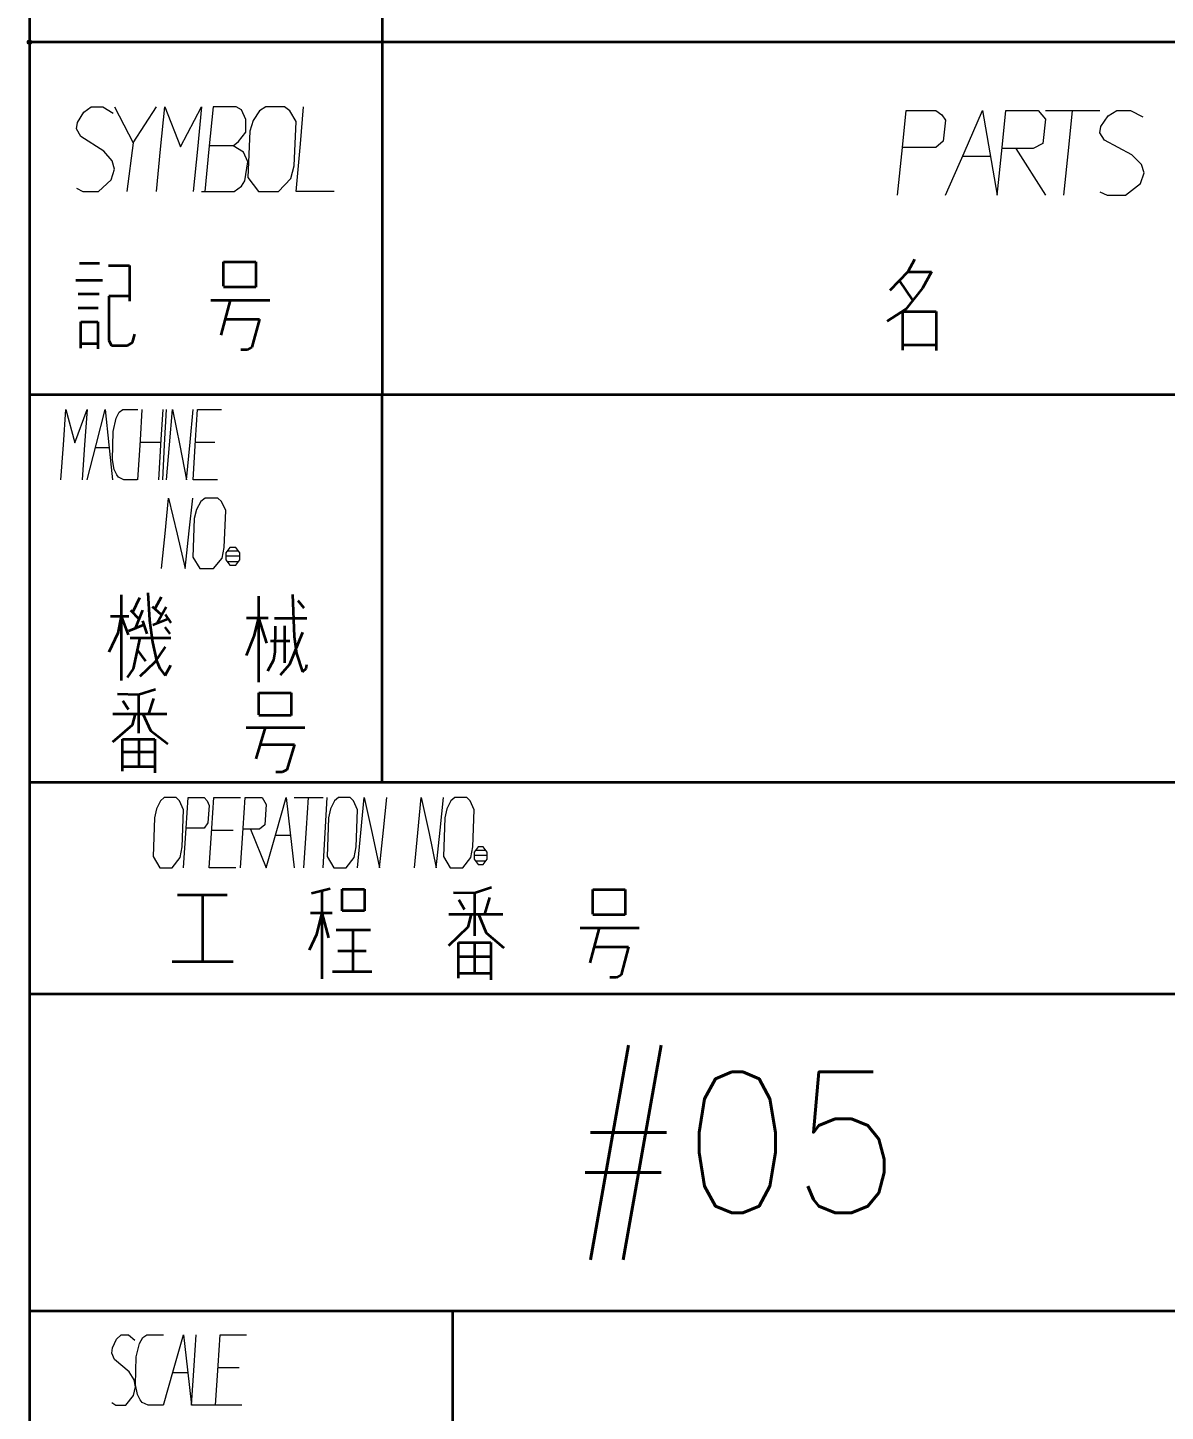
# Model space of a CAD drawing. Header units: millimetres. Extents: x 1333 to 104182, y -63985 to -5704.
# Drawn here: x 47401.72 to 47434, y -63849.42 to -63810.17 of the extents above; entities that cross this region are included whole.
import ezdxf
from ezdxf.enums import TextEntityAlignment as Align

# ---------------------------------------------------------------- set-up
doc = ezdxf.new("R2010")
doc.units = ezdxf.units.MM
doc.header["$LTSCALE"] = 0.5
doc.linetypes.add('DASHED', pattern=[15, 12, -3])
for name, color, linetype in [('08', 1, 'Continuous'), ('4虚线层', 2, 'DASHED'), ('SHM_LABEL', 40, 'Continuous')]:
    doc.layers.add(name, color=color, linetype=linetype)
doc.layers.add('\\M+1907D\\M+19867\\M+195E2\\M+18F95\\M+190FC', color=7, linetype='Continuous', plot=False)
doc.styles.add('KAI', font='simplex.shx', dxfattribs={"width": 0.8, "bigfont": 'extfont.shx'})

# ---------------------------------------------------------------- blocks, each defined once
blk = doc.blocks.new('D')
at = {"color": 7, "lineweight": 35, "ltscale": 0.25}
for p, q in [((54076.08, -14049.043), (54076.08, -14069.043)), ((54096.08, -14049.043), (54096.08, -14069.043))]:
    blk.add_line(p, q, dxfattribs=at)
at = {"color": 7, "lineweight": 35}
blk.add_line((54356.08, -14069.043), (54076.08, -14069.043), dxfattribs=at)
blk = doc.blocks.new('7725')
at = {"color": 7, "lineweight": 35, "ltscale": 0.25}
for p, q in [((54076.08, -14689.043), (54076.08, -14709.043)), ((54076.08, -14689.043), (54076.08, -14709.043)), ((54096.08, -14689.043), (54096.08, -14709.043)), ((54096.08, -14689.043), (54096.08, -14709.043))]:
    blk.add_line(p, q, dxfattribs=at)
at = {"color": 7, "lineweight": 35, "ltscale": 0.014026}
blk.add_line((54078.916, -14701.588), (54080.038, -14701.588), dxfattribs=at)
blk.add_line((54078.916, -14701.588), (54080.038, -14701.588), dxfattribs=at)
at = {"color": 7, "lineweight": 35, "ltscale": 0.015002}
blk.add_line((54080.553, -14701.704), (54081.754, -14701.704), dxfattribs=at)
blk.add_line((54080.553, -14701.704), (54081.754, -14701.704), dxfattribs=at)
at = {"color": 7, "lineweight": 35, "ltscale": 0.025366}
blk.add_line((54081.754, -14701.704), (54081.754, -14703.734), dxfattribs=at)
blk.add_line((54081.754, -14701.704), (54081.754, -14703.734), dxfattribs=at)
at = {"color": 7, "lineweight": 35, "ltscale": 0.022888}
for p, q in [((54087.09, -14701.508), (54088.921, -14701.508)), ((54087.09, -14701.508), (54088.921, -14701.508)), ((54088.921, -14702.934), (54087.09, -14702.934)), ((54088.921, -14702.934), (54087.09, -14702.934)), ((54081.357, -14728.584), (54083.188, -14728.584)), ((54081.357, -14729.309), (54083.188, -14729.309)), ((54081.357, -14730.147), (54083.188, -14730.147))]:
    blk.add_line(p, q, dxfattribs=at)
at = {"color": 7, "lineweight": 35, "ltscale": 0.017297}
for p, q in [((54087.09, -14702.891), (54087.09, -14701.508)), ((54087.09, -14702.891), (54087.09, -14701.508)), ((54108.039, -14738.511), (54108.039, -14737.127))]:
    blk.add_line(p, q, dxfattribs=at)
at = {"color": 7, "lineweight": 35, "ltscale": 0.017825}
for p, q in [((54088.921, -14701.508), (54088.921, -14702.934)), ((54088.921, -14701.508), (54088.921, -14702.934)), ((54109.871, -14737.127), (54109.871, -14738.553))]:
    blk.add_line(p, q, dxfattribs=at)
at = {"color": 7, "lineweight": 35, "ltscale": 0.010047}
blk.add_line((54126.293, -14701.367), (54125.912, -14702.075), dxfattribs=at)
blk.add_line((54126.293, -14701.367), (54125.912, -14702.075), dxfattribs=at)
at = {"color": 7, "lineweight": 35, "ltscale": 0.018417}
blk.add_line((54125.912, -14702.075), (54124.881, -14703.127), dxfattribs=at)
blk.add_line((54125.912, -14702.075), (54124.881, -14703.127), dxfattribs=at)
at = {"color": 7, "lineweight": 35, "ltscale": 0.016846}
blk.add_line((54125.912, -14702.075), (54127.26, -14702.075), dxfattribs=at)
blk.add_line((54125.912, -14702.075), (54127.26, -14702.075), dxfattribs=at)
at = {"color": 7, "lineweight": 35, "ltscale": 0.013334}
blk.add_line((54127.26, -14702.075), (54126.739, -14703.006), dxfattribs=at)
blk.add_line((54127.26, -14702.075), (54126.739, -14703.006), dxfattribs=at)
at = {"color": 7, "lineweight": 35, "ltscale": 0.018872}
blk.add_line((54078.709, -14702.544), (54080.218, -14702.544), dxfattribs=at)
blk.add_line((54078.709, -14702.544), (54080.218, -14702.544), dxfattribs=at)
at = {"color": 7, "lineweight": 35, "ltscale": 0.016928}
blk.add_line((54126.197, -14703.682), (54125.432, -14702.564), dxfattribs=at)
blk.add_line((54126.197, -14703.682), (54125.432, -14702.564), dxfattribs=at)
at = {"color": 7, "lineweight": 35, "ltscale": 0.018948}
blk.add_line((54126.739, -14703.006), (54125.791, -14704.189), dxfattribs=at)
blk.add_line((54126.739, -14703.006), (54125.791, -14704.189), dxfattribs=at)
at = {"color": 7, "lineweight": 35, "ltscale": 0.014832}
for p, q in [((54078.839, -14703.32), (54080.025, -14703.32)), ((54078.839, -14703.32), (54080.025, -14703.32)), ((54081.083, -14722.573), (54080.581, -14723.648))]:
    blk.add_line(p, q, dxfattribs=at)
at = {"color": 7, "lineweight": 35, "ltscale": 0.031506}
blk.add_line((54080.566, -14703.449), (54080.566, -14705.97), dxfattribs=at)
blk.add_line((54080.566, -14703.449), (54080.566, -14705.97), dxfattribs=at)
at = {"color": 7, "lineweight": 35, "ltscale": 0.014844}
blk.add_line((54081.754, -14703.449), (54080.566, -14703.449), dxfattribs=at)
blk.add_line((54081.754, -14703.449), (54080.566, -14703.449), dxfattribs=at)
at = {"color": 7, "lineweight": 35, "ltscale": 0.041736}
for p, q in [((54086.371, -14703.682), (54089.71, -14703.682)), ((54086.371, -14703.682), (54089.71, -14703.682)), ((54088.361, -14727.925), (54091.7, -14727.925))]:
    blk.add_line(p, q, dxfattribs=at)
at = {"color": 7, "lineweight": 35, "ltscale": 0.025634}
for p, q in [((54087.456, -14703.682), (54086.925, -14705.663)), ((54087.456, -14703.682), (54086.925, -14705.663)), ((54108.405, -14739.301), (54107.875, -14741.282))]:
    blk.add_line(p, q, dxfattribs=at)
at = {"color": 7, "lineweight": 35, "ltscale": 0.014185}
blk.add_line((54078.839, -14704.122), (54079.973, -14704.122), dxfattribs=at)
blk.add_line((54078.839, -14704.122), (54079.973, -14704.122), dxfattribs=at)
at = {"color": 7, "lineweight": 35, "ltscale": 0.024365}
blk.add_line((54087.169, -14704.754), (54089.118, -14704.754), dxfattribs=at)
blk.add_line((54087.169, -14704.754), (54089.118, -14704.754), dxfattribs=at)
at = {"color": 7, "lineweight": 35, "ltscale": 0.020594}
for p, q in [((54089.118, -14704.754), (54088.691, -14706.345)), ((54089.118, -14704.754), (54088.691, -14706.345)), ((54110.068, -14740.373), (54109.641, -14741.964))]:
    blk.add_line(p, q, dxfattribs=at)
at = {"color": 7, "lineweight": 35, "ltscale": 0.015788}
blk.add_line((54125.791, -14704.189), (54124.732, -14704.878), dxfattribs=at)
blk.add_line((54125.791, -14704.189), (54124.732, -14704.878), dxfattribs=at)
at = {"color": 7, "lineweight": 35, "ltscale": 0.027603}
blk.add_line((54125.634, -14706.526), (54125.634, -14704.318), dxfattribs=at)
blk.add_line((54125.634, -14706.526), (54125.634, -14704.318), dxfattribs=at)
at = {"color": 7, "lineweight": 35, "ltscale": 0.023572}
for p, q in [((54125.634, -14704.318), (54127.519, -14704.318)), ((54125.634, -14704.318), (54127.519, -14704.318)), ((54125.634, -14706.219), (54127.519, -14706.219)), ((54125.634, -14706.219), (54127.519, -14706.219))]:
    blk.add_line(p, q, dxfattribs=at)
at = {"color": 7, "lineweight": 35, "ltscale": 0.027719}
blk.add_line((54127.519, -14704.318), (54127.519, -14706.535), dxfattribs=at)
blk.add_line((54127.519, -14704.318), (54127.519, -14706.535), dxfattribs=at)
at = {"color": 7, "lineweight": 35, "ltscale": 0.018579}
blk.add_line((54078.98, -14706.396), (54078.98, -14704.91), dxfattribs=at)
blk.add_line((54078.98, -14706.396), (54078.98, -14704.91), dxfattribs=at)
at = {"color": 7, "lineweight": 35, "ltscale": 0.012085}
for p, q in [((54078.98, -14704.91), (54079.947, -14704.91)), ((54078.98, -14704.91), (54079.947, -14704.91)), ((54078.98, -14706.138), (54079.947, -14706.138)), ((54078.98, -14706.138), (54079.947, -14706.138))]:
    blk.add_line(p, q, dxfattribs=at)
at = {"color": 7, "lineweight": 35, "ltscale": 0.019064}
blk.add_line((54079.947, -14704.91), (54079.947, -14706.435), dxfattribs=at)
blk.add_line((54079.947, -14704.91), (54079.947, -14706.435), dxfattribs=at)
at = {"color": 7, "lineweight": 35, "ltscale": 0.006183}
blk.add_line((54081.921, -14706.085), (54082.049, -14705.608), dxfattribs=at)
blk.add_line((54081.921, -14706.085), (54082.049, -14705.608), dxfattribs=at)
at = {"color": 7, "lineweight": 35, "ltscale": 0.004025}
blk.add_line((54080.566, -14705.97), (54080.727, -14706.249), dxfattribs=at)
blk.add_line((54080.566, -14705.97), (54080.727, -14706.249), dxfattribs=at)
at = {"color": 7, "lineweight": 35, "ltscale": 0.011377}
blk.add_line((54080.727, -14706.249), (54081.637, -14706.249), dxfattribs=at)
blk.add_line((54080.727, -14706.249), (54081.637, -14706.249), dxfattribs=at)
at = {"color": 7, "lineweight": 35, "ltscale": 0.004087}
blk.add_line((54081.637, -14706.249), (54081.921, -14706.085), dxfattribs=at)
blk.add_line((54081.637, -14706.249), (54081.921, -14706.085), dxfattribs=at)
at = {"color": 7, "lineweight": 35, "ltscale": 0.003862}
for p, q in [((54088.691, -14706.345), (54088.424, -14706.5)), ((54088.691, -14706.345), (54088.424, -14706.5)), ((54109.641, -14741.964), (54109.374, -14742.119))]:
    blk.add_line(p, q, dxfattribs=at)
at = {"color": 7, "lineweight": 35, "ltscale": 0.004529}
for p, q in [((54088.424, -14706.5), (54088.061, -14706.5)), ((54088.424, -14706.5), (54088.061, -14706.5)), ((54090.415, -14730.46), (54090.052, -14730.46)), ((54109.374, -14742.119), (54109.011, -14742.119))]:
    blk.add_line(p, q, dxfattribs=at)
at = {"color": 7, "lineweight": 35}
for p, q in [((54356.08, -14709.043), (54076.08, -14709.043)), ((54076.08, -14709.043), (54076.08, -14959.331)), ((54356.08, -14709.043), (54076.08, -14709.043)), ((54356.08, -14709.043), (54076.08, -14709.043)), ((54356.08, -14709.043), (54076.08, -14709.043)), ((54326.08, -14731.043), (54076.08, -14731.043)), ((54076.08, -14743.043), (54156.08, -14743.043)), ((54326.08, -14761.043), (54076.08, -14761.043))]:
    blk.add_line(p, q, dxfattribs=at)
at = {"color": 7, "lineweight": 35, "ltscale": 0.275}
blk.add_line((54096.08, -14731.043), (54096.08, -14709.043), dxfattribs=at)
at = {"color": 7, "lineweight": 35, "ltscale": 0.060724}
blk.add_line((54081.284, -14720.397), (54081.284, -14725.255), dxfattribs=at)
at = {"color": 7, "lineweight": 35, "ltscale": 0.019506}
blk.add_line((54082.795, -14720.285), (54082.885, -14721.843), dxfattribs=at)
at = {"color": 7, "lineweight": 35, "ltscale": 0.008806}
blk.add_line((54083.544, -14720.541), (54083.206, -14721.159), dxfattribs=at)
at = {"color": 7, "lineweight": 35, "ltscale": 0.060892}
blk.add_line((54089.072, -14720.477), (54089.072, -14725.349), dxfattribs=at)
at = {"color": 7, "lineweight": 35, "ltscale": 0.029794}
blk.add_line((54091.001, -14720.387), (54091.083, -14722.769), dxfattribs=at)
at = {"color": 7, "lineweight": 35, "ltscale": 0.008654}
blk.add_line((54081.799, -14721.274), (54082.283, -14721.769), dxfattribs=at)
at = {"color": 7, "lineweight": 35, "ltscale": 0.011365}
blk.add_line((54082.31, -14720.573), (54081.927, -14721.398), dxfattribs=at)
at = {"color": 7, "lineweight": 35, "ltscale": 0.014615}
blk.add_line((54082.493, -14721.266), (54082.045, -14722.345), dxfattribs=at)
at = {"color": 7, "lineweight": 35, "ltscale": 0.008235}
blk.add_line((54083.032, -14721.052), (54083.525, -14721.488), dxfattribs=at)
at = {"color": 7, "lineweight": 35, "ltscale": 0.013193}
blk.add_line((54083.836, -14721.093), (54083.324, -14722.016), dxfattribs=at)
at = {"color": 7, "lineweight": 35, "ltscale": 0.006582}
blk.add_line((54091.302, -14720.725), (54091.64, -14721.128), dxfattribs=at)
at = {"color": 7, "lineweight": 35, "ltscale": 0.013098}
blk.add_line((54080.667, -14721.615), (54081.715, -14721.615), dxfattribs=at)
at = {"color": 7, "lineweight": 35, "ltscale": 0.012242}
blk.add_line((54081.284, -14721.615), (54081.083, -14722.573), dxfattribs=at)
at = {"color": 7, "lineweight": 35, "ltscale": 0.014135}
blk.add_line((54081.284, -14721.615), (54081.672, -14722.677), dxfattribs=at)
at = {"color": 7, "lineweight": 35, "ltscale": 0.011112}
blk.add_line((54081.717, -14722.444), (54082.539, -14722.106), dxfattribs=at)
at = {"color": 7, "lineweight": 35, "ltscale": 0.009807}
blk.add_line((54082.484, -14721.876), (54082.74, -14722.617), dxfattribs=at)
at = {"color": 7, "lineweight": 35, "ltscale": 0.015709}
blk.add_line((54082.885, -14721.843), (54083.059, -14723.087), dxfattribs=at)
at = {"color": 7, "lineweight": 35, "ltscale": 0.011429}
blk.add_line((54083.078, -14722.106), (54083.927, -14721.769), dxfattribs=at)
at = {"color": 7, "lineweight": 35, "ltscale": 0.007169}
blk.add_line((54083.772, -14721.521), (54084.101, -14721.991), dxfattribs=at)
at = {"color": 7, "lineweight": 35, "ltscale": 0.01554}
blk.add_line((54088.378, -14721.697), (54089.621, -14721.697), dxfattribs=at)
at = {"color": 7, "lineweight": 35, "ltscale": 0.013495}
blk.add_line((54089.072, -14721.697), (54088.807, -14722.744), dxfattribs=at)
at = {"color": 7, "lineweight": 35, "ltscale": 0.018979}
blk.add_line((54089.072, -14721.697), (54089.52, -14723.148), dxfattribs=at)
at = {"color": 7, "lineweight": 35, "ltscale": 0.022961}
blk.add_line((54089.977, -14721.73), (54091.814, -14721.73), dxfattribs=at)
at = {"color": 7, "lineweight": 35, "ltscale": 0.028906}
blk.add_line((54081.789, -14722.832), (54084.101, -14722.832), dxfattribs=at)
at = {"color": 7, "lineweight": 35, "ltscale": 0.022542}
blk.add_line((54082.338, -14722.832), (54081.963, -14724.596), dxfattribs=at)
at = {"color": 7, "lineweight": 35, "ltscale": 0.005982}
blk.add_line((54083.745, -14722.238), (54084.037, -14722.617), dxfattribs=at)
at = {"color": 7, "lineweight": 35, "ltscale": 0.014807}
blk.add_line((54088.807, -14722.744), (54088.359, -14723.84), dxfattribs=at)
at = {"color": 7, "lineweight": 35, "ltscale": 0.018443}
blk.add_line((54090.005, -14722.175), (54089.986, -14723.651), dxfattribs=at)
at = {"color": 7, "lineweight": 35, "ltscale": 0.026068}
blk.add_line((54090.535, -14722.167), (54090.535, -14724.252), dxfattribs=at)
at = {"color": 7, "lineweight": 35, "ltscale": 0.024334}
blk.add_line((54091.567, -14722.546), (54090.818, -14724.343), dxfattribs=at)
at = {"color": 7, "lineweight": 35, "ltscale": 0.012072}
blk.add_line((54091.083, -14722.769), (54091.219, -14723.725), dxfattribs=at)
at = {"color": 7, "lineweight": 35, "ltscale": 0.009936}
blk.add_line((54082.191, -14723.523), (54082.657, -14724.167), dxfattribs=at)
at = {"color": 7, "lineweight": 35, "ltscale": 0.013168}
blk.add_line((54083.059, -14723.087), (54083.279, -14724.118), dxfattribs=at)
at = {"color": 7, "lineweight": 35, "ltscale": 0.013505}
blk.add_line((54083.772, -14723.343), (54083.16, -14724.233), dxfattribs=at)
at = {"color": 7, "lineweight": 35, "ltscale": 0.013708}
blk.add_line((54089.739, -14723.016), (54090.836, -14723.016), dxfattribs=at)
at = {"color": 7, "lineweight": 35, "ltscale": 0.005843}
blk.add_line((54089.986, -14723.651), (54089.913, -14724.112), dxfattribs=at)
at = {"color": 7, "lineweight": 35, "ltscale": 0.014353}
blk.add_line((54083.16, -14724.233), (54082.328, -14725.024), dxfattribs=at)
at = {"color": 7, "lineweight": 35, "ltscale": 0.006149}
blk.add_line((54083.279, -14724.118), (54083.47, -14724.571), dxfattribs=at)
at = {"color": 7, "lineweight": 35, "ltscale": 0.008462}
blk.add_line((54083.781, -14724.983), (54084.092, -14724.381), dxfattribs=at)
at = {"color": 7, "lineweight": 35, "ltscale": 0.008715}
blk.add_line((54089.913, -14724.112), (54089.575, -14724.722), dxfattribs=at)
at = {"color": 7, "lineweight": 35, "ltscale": 0.010031}
blk.add_line((54090.818, -14724.343), (54090.306, -14724.961), dxfattribs=at)
at = {"color": 7, "lineweight": 35, "ltscale": 0.013786}
blk.add_line((54091.219, -14723.725), (54091.567, -14724.771), dxfattribs=at)
at = {"color": 7, "lineweight": 35, "ltscale": 0.003042}
blk.add_line((54091.768, -14724.582), (54091.814, -14724.343), dxfattribs=at)
at = {"color": 7, "lineweight": 35, "ltscale": 0.007633}
blk.add_line((54081.963, -14724.596), (54081.616, -14725.098), dxfattribs=at)
at = {"color": 7, "lineweight": 35, "ltscale": 0.00645}
blk.add_line((54083.47, -14724.571), (54083.781, -14724.983), dxfattribs=at)
at = {"color": 7, "lineweight": 35, "ltscale": 0.003454}
blk.add_line((54091.567, -14724.771), (54091.768, -14724.582), dxfattribs=at)
at = {"color": 7, "lineweight": 35, "ltscale": 0.014798}
blk.add_line((54082.259, -14726.068), (54081.075, -14726.043), dxfattribs=at)
at = {"color": 7, "lineweight": 35, "ltscale": 0.012683}
blk.add_line((54083.23, -14725.776), (54082.259, -14726.068), dxfattribs=at)
at = {"color": 7, "lineweight": 35, "ltscale": 0.015567}
blk.add_line((54089.08, -14727.213), (54089.08, -14725.968), dxfattribs=at)
at = {"color": 7, "lineweight": 35, "ltscale": 0.0229}
for p, q in [((54089.08, -14725.968), (54090.912, -14725.968)), ((54090.912, -14727.251), (54089.08, -14727.251)), ((54108.039, -14737.127), (54109.871, -14737.127)), ((54109.871, -14738.553), (54108.039, -14738.553)), ((54100.416, -14740.124), (54102.248, -14740.124)), ((54100.416, -14740.928), (54102.248, -14740.928)), ((54100.416, -14741.86), (54102.248, -14741.86))]:
    blk.add_line(p, q, dxfattribs=at)
at = {"color": 7, "lineweight": 35, "ltscale": 0.016043}
blk.add_line((54090.912, -14725.968), (54090.912, -14727.251), dxfattribs=at)
at = {"color": 7, "lineweight": 35, "ltscale": 0.007403}
blk.add_line((54081.371, -14726.411), (54081.695, -14726.907), dxfattribs=at)
at = {"color": 7, "lineweight": 35, "ltscale": 0.027322}
blk.add_line((54082.259, -14726.068), (54082.259, -14728.254), dxfattribs=at)
at = {"color": 7, "lineweight": 35, "ltscale": 0.011416}
blk.add_line((54083.118, -14726.284), (54082.822, -14727.148), dxfattribs=at)
at = {"color": 7, "lineweight": 35, "ltscale": 0.03822}
blk.add_line((54080.807, -14727.148), (54083.865, -14727.148), dxfattribs=at)
at = {"color": 7, "lineweight": 35, "ltscale": 0.008421}
blk.add_line((54082.076, -14727.148), (54081.892, -14727.797), dxfattribs=at)
at = {"color": 7, "lineweight": 35, "ltscale": 0.012965}
blk.add_line((54082.498, -14727.148), (54082.935, -14728.089), dxfattribs=at)
at = {"color": 7, "lineweight": 35, "ltscale": 0.018423}
blk.add_line((54081.892, -14727.797), (54080.779, -14728.762), dxfattribs=at)
at = {"color": 7, "lineweight": 35, "ltscale": 0.015574}
blk.add_line((54082.935, -14728.089), (54083.921, -14728.851), dxfattribs=at)
at = {"color": 7, "lineweight": 35, "ltscale": 0.023249}
blk.add_line((54089.446, -14727.925), (54088.916, -14729.708), dxfattribs=at)
at = {"color": 7, "lineweight": 35, "ltscale": 0.022873}
blk.add_line((54081.357, -14730.414), (54081.357, -14728.584), dxfattribs=at)
at = {"color": 7, "lineweight": 35, "ltscale": 0.019537}
blk.add_line((54082.273, -14728.584), (54082.273, -14730.147), dxfattribs=at)
at = {"color": 7, "lineweight": 35, "ltscale": 0.023828}
blk.add_line((54083.188, -14728.584), (54083.188, -14730.491), dxfattribs=at)
at = {"color": 7, "lineweight": 35, "ltscale": 0.024377}
for p, q in [((54089.159, -14728.889), (54091.109, -14728.889)), ((54093.466, -14739.408), (54095.416, -14739.408)), ((54108.118, -14740.373), (54110.068, -14740.373))]:
    blk.add_line(p, q, dxfattribs=at)
at = {"color": 7, "lineweight": 35, "ltscale": 0.01868}
blk.add_line((54091.109, -14728.889), (54090.682, -14730.321), dxfattribs=at)
at = {"color": 7, "lineweight": 35, "ltscale": 0.00377}
blk.add_line((54090.682, -14730.321), (54090.415, -14730.46), dxfattribs=at)
at = {"color": 7, "lineweight": 35, "ltscale": 0.012807}
blk.add_line((54102.29, -14737.003), (54101.318, -14737.328), dxfattribs=at)
at = {"color": 7, "lineweight": 35, "ltscale": 0.035352}
blk.add_line((54084.466, -14737.428), (54087.294, -14737.428), dxfattribs=at)
at = {"color": 7, "lineweight": 35, "ltscale": 0.047241}
blk.add_line((54085.888, -14737.428), (54085.888, -14741.208), dxfattribs=at)
at = {"color": 7, "lineweight": 35, "ltscale": 0.013541}
blk.add_line((54093.127, -14737.075), (54092.079, -14737.35), dxfattribs=at)
at = {"color": 7, "lineweight": 35, "ltscale": 0.062445}
blk.add_line((54092.659, -14737.198), (54092.659, -14742.194), dxfattribs=at)
at = {"color": 7, "lineweight": 35, "ltscale": 0.015881}
for p, q in [((54093.815, -14737.093), (54095.086, -14737.093)), ((54095.086, -14738.326), (54093.815, -14738.326))]:
    blk.add_line(p, q, dxfattribs=at)
at = {"color": 7, "lineweight": 35, "ltscale": 0.015408}
for p, q in [((54093.815, -14738.326), (54093.815, -14737.093)), ((54095.086, -14737.093), (54095.086, -14738.326))]:
    blk.add_line(p, q, dxfattribs=at)
at = {"color": 7, "lineweight": 35, "ltscale": 0.014799}
blk.add_line((54101.318, -14737.328), (54100.135, -14737.3), dxfattribs=at)
at = {"color": 7, "lineweight": 35, "ltscale": 0.007986}
blk.add_line((54100.43, -14737.709), (54100.755, -14738.26), dxfattribs=at)
at = {"color": 7, "lineweight": 35, "ltscale": 0.030356}
blk.add_line((54101.318, -14737.328), (54101.318, -14739.757), dxfattribs=at)
at = {"color": 7, "lineweight": 35, "ltscale": 0.012557}
blk.add_line((54102.177, -14737.568), (54101.882, -14738.528), dxfattribs=at)
at = {"color": 7, "lineweight": 35, "ltscale": 0.015503}
blk.add_line((54092.015, -14738.446), (54093.256, -14738.446), dxfattribs=at)
at = {"color": 7, "lineweight": 35, "ltscale": 0.015863}
blk.add_line((54092.659, -14738.446), (54092.356, -14739.678), dxfattribs=at)
at = {"color": 7, "lineweight": 35, "ltscale": 0.01831}
blk.add_line((54092.659, -14738.446), (54093.046, -14739.859), dxfattribs=at)
at = {"color": 7, "lineweight": 35, "ltscale": 0.038208}
blk.add_line((54099.867, -14738.528), (54102.924, -14738.528), dxfattribs=at)
at = {"color": 7, "lineweight": 35, "ltscale": 0.009288}
blk.add_line((54101.135, -14738.528), (54100.952, -14739.248), dxfattribs=at)
at = {"color": 7, "lineweight": 35, "ltscale": 0.014155}
blk.add_line((54101.557, -14738.528), (54101.994, -14739.573), dxfattribs=at)
at = {"color": 7, "lineweight": 35, "ltscale": 0.019327}
blk.add_line((54100.952, -14739.248), (54099.839, -14740.321), dxfattribs=at)
at = {"color": 7, "lineweight": 35, "ltscale": 0.041748}
blk.add_line((54107.32, -14739.301), (54110.66, -14739.301), dxfattribs=at)
at = {"color": 7, "lineweight": 35, "ltscale": 0.012209}
blk.add_line((54092.356, -14739.678), (54091.936, -14740.56), dxfattribs=at)
at = {"color": 7, "lineweight": 35, "ltscale": 0.029434}
blk.add_line((54094.426, -14739.408), (54094.426, -14741.763), dxfattribs=at)
at = {"color": 7, "lineweight": 35, "ltscale": 0.025415}
blk.add_line((54100.416, -14742.157), (54100.416, -14740.124), dxfattribs=at)
at = {"color": 7, "lineweight": 35, "ltscale": 0.021707}
blk.add_line((54101.332, -14740.124), (54101.332, -14741.86), dxfattribs=at)
at = {"color": 7, "lineweight": 35, "ltscale": 0.016253}
blk.add_line((54101.994, -14739.573), (54102.98, -14740.42), dxfattribs=at)
at = {"color": 7, "lineweight": 35, "ltscale": 0.026474}
blk.add_line((54102.248, -14740.124), (54102.248, -14742.242), dxfattribs=at)
at = {"color": 7, "lineweight": 35, "ltscale": 0.019995}
blk.add_line((54093.576, -14740.6), (54095.176, -14740.6), dxfattribs=at)
at = {"color": 7, "lineweight": 35, "ltscale": 0.043286}
blk.add_line((54084.174, -14741.208), (54087.636, -14741.208), dxfattribs=at)
at = {"color": 7, "lineweight": 35, "ltscale": 0.027747}
blk.add_line((54093.275, -14741.763), (54095.495, -14741.763), dxfattribs=at)
at = {"color": 7, "lineweight": 35, "ltscale": 0.15}
blk.add_line((54100.08, -14761.043), (54100.08, -14773.043), dxfattribs=at)
at = {"color": 7, "lineweight": 13}
for points in [[(54078.743, -14697.325), (54079.1, -14697.505), (54079.995, -14697.505), (54080.711, -14696.845), (54080.89, -14696.245), (54080.77, -14695.765), (54080.293, -14695.225), (54078.981, -14694.385), (54078.743, -14693.965), (54078.802, -14693.605), (54079.16, -14693.005), (54079.578, -14692.705), (54080.234, -14692.705), (54080.83, -14693.065)], [(54078.743, -14697.325), (54079.1, -14697.505), (54079.995, -14697.505), (54080.711, -14696.845), (54080.89, -14696.245), (54080.77, -14695.765), (54080.293, -14695.225), (54078.981, -14694.385), (54078.743, -14693.965), (54078.802, -14693.605), (54079.16, -14693.005), (54079.578, -14692.705), (54080.234, -14692.705), (54080.83, -14693.065)], [(54080.89, -14692.705), (54081.963, -14694.745), (54081.605, -14697.505)], [(54080.89, -14692.705), (54081.963, -14694.745), (54081.605, -14697.505)], [(54083.275, -14697.505), (54083.514, -14695.105), (54083.752, -14692.705), (54084.647, -14694.985), (54085.84, -14692.705), (54085.601, -14695.105), (54085.363, -14697.505)], [(54083.275, -14697.505), (54083.514, -14695.105), (54083.752, -14692.705), (54084.647, -14694.985), (54085.84, -14692.705), (54085.601, -14695.105), (54085.363, -14697.505)], [(54085.84, -14697.505), (54087.689, -14697.505), (54088.106, -14697.205), (54088.285, -14696.905), (54088.464, -14695.825), (54088.225, -14695.285), (54087.629, -14694.925), (54087.927, -14694.685), (54088.345, -14694.145), (54088.345, -14693.425), (54088.106, -14692.885), (54087.808, -14692.705), (54086.496, -14692.705), (54086.257, -14695.105), (54086.019, -14697.505)], [(54085.84, -14697.505), (54087.689, -14697.505), (54088.106, -14697.205), (54088.285, -14696.905), (54088.464, -14695.825), (54088.225, -14695.285), (54087.629, -14694.925), (54087.927, -14694.685), (54088.345, -14694.145), (54088.345, -14693.425), (54088.106, -14692.885), (54087.808, -14692.705), (54086.496, -14692.705), (54086.257, -14695.105), (54086.019, -14697.505)], [(54093.354, -14697.505), (54091.207, -14697.505), (54091.446, -14694.805), (54091.625, -14692.705)], [(54093.354, -14697.505), (54091.207, -14697.505), (54091.446, -14694.805), (54091.625, -14692.705)], [(54125.323, -14697.722), (54125.602, -14695.022), (54125.812, -14692.922), (54127.491, -14692.922), (54127.841, -14693.162), (54128.051, -14693.462), (54127.911, -14694.662), (54127.491, -14695.022), (54125.602, -14695.022)], [(54125.323, -14697.722), (54125.602, -14695.022), (54125.812, -14692.922), (54127.491, -14692.922), (54127.841, -14693.162), (54128.051, -14693.462), (54127.911, -14694.662), (54127.491, -14695.022), (54125.602, -14695.022)], [(54128.051, -14697.722), (54129.1, -14695.322), (54130.15, -14692.922), (54130.569, -14695.322), (54130.989, -14697.722)], [(54128.051, -14697.722), (54129.1, -14695.322), (54130.15, -14692.922), (54130.569, -14695.322), (54130.989, -14697.722)], [(54130.989, -14697.722), (54131.269, -14695.022), (54131.479, -14692.922), (54133.298, -14692.922), (54133.718, -14693.402), (54133.578, -14694.782), (54133.018, -14695.082), (54131.269, -14695.082)], [(54130.989, -14697.722), (54131.269, -14695.022), (54131.479, -14692.922), (54133.298, -14692.922), (54133.718, -14693.402), (54133.578, -14694.782), (54133.018, -14695.082), (54131.269, -14695.082)], [(54134.767, -14697.722), (54135.047, -14695.022), (54135.257, -14692.922)], [(54134.767, -14697.722), (54135.047, -14695.022), (54135.257, -14692.922)], [(54136.796, -14697.542), (54137.216, -14697.722), (54138.265, -14697.722), (54139.105, -14697.062), (54139.314, -14696.462), (54139.175, -14695.982), (54138.615, -14695.442), (54137.076, -14694.602), (54136.796, -14694.182), (54136.866, -14693.822), (54137.286, -14693.222), (54137.775, -14692.922), (54138.545, -14692.922), (54139.245, -14693.282)], [(54136.796, -14697.542), (54137.216, -14697.722), (54138.265, -14697.722), (54139.105, -14697.062), (54139.314, -14696.462), (54139.175, -14695.982), (54138.615, -14695.442), (54137.076, -14694.602), (54136.796, -14694.182), (54136.866, -14693.822), (54137.286, -14693.222), (54137.775, -14692.922), (54138.545, -14692.922), (54139.245, -14693.282)], [(54132.039, -14695.082), (54133.718, -14697.722)], [(54132.039, -14695.082), (54133.718, -14697.722)], [(54077.858, -14713.881), (54077.995, -14711.881), (54078.133, -14709.881), (54078.649, -14711.781), (54079.337, -14709.881), (54079.199, -14711.881), (54079.062, -14713.881)], [(54079.337, -14713.881), (54079.853, -14711.881), (54080.369, -14709.881), (54080.575, -14711.881), (54080.782, -14713.881)], [(54082.192, -14713.881), (54081.435, -14713.881), (54081.126, -14713.731), (54081.022, -14713.581), (54080.885, -14713.281), (54080.782, -14712.731), (54080.816, -14711.131), (54080.988, -14710.381), (54081.16, -14710.031), (54081.366, -14709.881), (54082.226, -14709.881)], [(54082.226, -14713.881), (54082.364, -14711.631), (54082.467, -14709.881)], [(54083.637, -14709.881), (54083.534, -14711.581), (54083.396, -14713.881)], [(54083.637, -14713.881), (54083.74, -14711.881), (54083.843, -14709.881)], [(54083.843, -14713.881), (54084.015, -14711.881), (54084.187, -14709.881), (54084.6, -14711.931), (54084.979, -14713.881), (54085.185, -14711.731), (54085.357, -14709.881)], [(54086.733, -14713.881), (54085.357, -14713.881), (54085.495, -14711.631), (54085.598, -14709.881), (54086.974, -14709.881)], [(54082.364, -14711.731), (54083.534, -14711.731)], [(54085.495, -14711.731), (54086.595, -14711.731)], [(54079.818, -14712.031), (54080.575, -14712.031)], [(54083.561, -14718.912), (54083.764, -14716.912), (54083.966, -14714.912), (54084.452, -14716.962), (54084.898, -14718.912), (54085.141, -14716.762), (54085.343, -14714.912)], [(54087.287, -14717.912), (54087.935, -14717.912)], [(54088.016, -14718.212), (54087.206, -14718.212)], [(54087.287, -14718.512), (54087.935, -14718.512)], [(54084.812, -14735.895), (54084.962, -14733.645), (54085.075, -14731.895), (54085.976, -14731.895), (54086.164, -14732.095), (54086.276, -14732.345), (54086.201, -14733.345), (54085.976, -14733.645), (54084.962, -14733.645)], [(54087.778, -14735.895), (54086.276, -14735.895), (54086.427, -14733.645), (54086.539, -14731.895), (54088.041, -14731.895)], [(54088.041, -14735.895), (54088.192, -14733.645), (54088.304, -14731.895), (54089.281, -14731.895), (54089.506, -14732.295), (54089.431, -14733.445), (54089.13, -14733.695), (54088.192, -14733.695)], [(54089.506, -14735.895), (54090.069, -14733.895), (54090.632, -14731.895), (54090.858, -14733.895), (54091.083, -14735.895)], [(54091.083, -14731.895), (54092.735, -14731.895)], [(54091.646, -14735.895), (54091.796, -14733.645), (54091.909, -14731.895)], [(54092.735, -14735.895), (54092.848, -14733.895), (54092.96, -14731.895)], [(54094.688, -14735.895), (54094.875, -14733.895), (54095.063, -14731.895), (54095.514, -14733.945), (54095.927, -14735.895), (54096.152, -14733.745), (54096.34, -14731.895)], [(54097.917, -14735.895), (54098.105, -14733.895), (54098.292, -14731.895), (54098.743, -14733.945), (54099.156, -14735.895), (54099.381, -14733.745), (54099.569, -14731.895)], [(54086.427, -14733.745), (54087.628, -14733.745)], [(54088.605, -14733.695), (54089.506, -14735.895)], [(54090.031, -14734.045), (54090.858, -14734.045)], [(54102.047, -14735.195), (54101.297, -14735.195)], [(54101.372, -14734.895), (54101.972, -14734.895)], [(54101.372, -14735.495), (54101.972, -14735.495)], [(54080.74, -14766.232), (54080.966, -14766.382), (54081.532, -14766.382), (54081.984, -14765.832), (54082.097, -14765.332), (54082.022, -14764.932), (54081.72, -14764.482), (54080.891, -14763.782), (54080.74, -14763.432), (54080.778, -14763.132), (54081.004, -14762.632), (54081.268, -14762.382), (54081.682, -14762.382), (54082.059, -14762.682)], [(54083.643, -14766.382), (54082.813, -14766.382), (54082.474, -14766.232), (54082.361, -14766.082), (54082.21, -14765.782), (54082.097, -14765.232), (54082.135, -14763.632), (54082.323, -14762.882), (54082.512, -14762.532), (54082.738, -14762.382), (54083.681, -14762.382)], [(54083.681, -14766.382), (54084.246, -14764.382), (54084.812, -14762.382), (54085.038, -14764.382), (54085.264, -14766.382)], [(54086.621, -14766.382), (54085.264, -14766.382), (54085.415, -14764.132), (54085.528, -14762.382)], [(54088.129, -14766.382), (54086.621, -14766.382), (54086.772, -14764.132), (54086.885, -14762.382), (54088.393, -14762.382)], [(54086.772, -14764.232), (54087.978, -14764.232)], [(54084.208, -14764.532), (54085.038, -14764.532)]]:
    blk.add_lwpolyline(points, dxfattribs=at)
for points in [[(54090.193, -14697.505), (54090.909, -14696.785), (54091.088, -14696.065), (54091.207, -14693.545), (54090.849, -14692.945), (54090.551, -14692.705), (54089.478, -14692.705), (54089.12, -14692.945), (54088.762, -14693.485), (54088.583, -14694.085), (54088.464, -14696.725), (54089.06, -14697.505)], [(54090.193, -14697.505), (54090.909, -14696.785), (54091.088, -14696.065), (54091.207, -14693.545), (54090.849, -14692.945), (54090.551, -14692.705), (54089.478, -14692.705), (54089.12, -14692.945), (54088.762, -14693.485), (54088.583, -14694.085), (54088.464, -14696.725), (54089.06, -14697.505)], [(54086.518, -14718.912), (54087.004, -14718.312), (54087.125, -14717.712), (54087.206, -14715.612), (54086.963, -14715.112), (54086.761, -14714.912), (54086.032, -14714.912), (54085.789, -14715.112), (54085.546, -14715.562), (54085.424, -14716.062), (54085.343, -14718.262), (54085.748, -14718.912)], [(54087.449, -14718.712), (54087.773, -14718.712), (54088.016, -14718.412), (54088.016, -14718.012), (54087.773, -14717.712), (54087.449, -14717.712), (54087.206, -14718.012), (54087.206, -14718.412)], [(54084.174, -14735.895), (54084.624, -14735.295), (54084.737, -14734.695), (54084.812, -14732.595), (54084.587, -14732.095), (54084.399, -14731.895), (54083.723, -14731.895), (54083.498, -14732.095), (54083.272, -14732.545), (54083.16, -14733.045), (54083.085, -14735.245), (54083.46, -14735.895)], [(54094.049, -14735.895), (54094.5, -14735.295), (54094.613, -14734.695), (54094.688, -14732.595), (54094.462, -14732.095), (54094.275, -14731.895), (54093.599, -14731.895), (54093.373, -14732.095), (54093.148, -14732.545), (54093.036, -14733.045), (54092.96, -14735.245), (54093.336, -14735.895)], [(54100.658, -14735.895), (54101.109, -14735.295), (54101.221, -14734.695), (54101.297, -14732.595), (54101.071, -14732.095), (54100.883, -14731.895), (54100.208, -14731.895), (54099.982, -14732.095), (54099.757, -14732.545), (54099.644, -14733.045), (54099.569, -14735.245), (54099.945, -14735.895)], [(54101.522, -14735.695), (54101.822, -14735.695), (54102.047, -14735.395), (54102.047, -14734.995), (54101.822, -14734.695), (54101.522, -14734.695), (54101.297, -14734.995), (54101.297, -14735.395)]]:
    blk.add_lwpolyline(points, close=True, dxfattribs=at)
blk = doc.blocks.new('A$C0C1E3B5D')
at = {"color": 7, "lineweight": 35}
blk.add_line((1662, 348), (1382, 348), dxfattribs=at)
blk.add_line((1662, 348), (1382, 348), dxfattribs=at)
blk.add_line((1662, 348), (1382, 348), dxfattribs=at)
at = {"color": 7, "lineweight": 13}
for points in [[(1387.883, 342.298), (1389.195, 344.338)], [(1387.883, 342.298), (1389.195, 344.338)], [(1439.638, 344.121), (1442.716, 344.121)], [(1439.638, 344.121), (1442.716, 344.121)], [(1393.549, 342.118), (1392.177, 342.118)], [(1393.549, 342.118), (1392.177, 342.118)], [(1434.951, 341.541), (1436.49, 341.541)], [(1434.951, 341.541), (1436.49, 341.541)]]:
    blk.add_lwpolyline(points, dxfattribs=at)
at = {"layer": '\\M+1907D\\M+19867\\M+195E2\\M+18F95\\M+190FC'}
blk.add_circle((1382, 348), 0.11, dxfattribs=at)
at = {"layer": '08', "color": 3}
for name, p in [('7725', (-52694.08, 15037.043)), ('D', (-52694.08, 14417.043))]:
    blk.add_blockref(name, p, dxfattribs=at)

msp = doc.modelspace()

# ---------------------------------------------------------------- block references
at = {"layer": '4虚线层', "color": 3, "xscale": 0.5, "yscale": 0.5, "zscale": 0.5}
msp.add_blockref('A$C0C1E3B5D', (46710.775, -63984.579), dxfattribs=at)

# ---------------------------------------------------------------- texts
at = {"layer": 'SHM_LABEL', "color": 3, "style": 'KAI', "width": 0.9}
msp.add_text('#05', height=4, dxfattribs=at).set_placement((47421.775, -63842.079), align=Align.MIDDLE)

doc.saveas('drawing.dxf')
